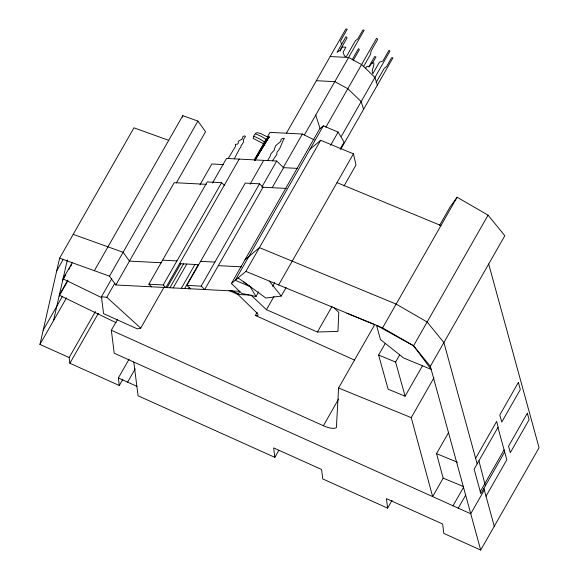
<?xml version="1.0" encoding="UTF-8"?>
<svg xmlns="http://www.w3.org/2000/svg" width="579" height="579" viewBox="0 0 579 579"><rect width="100%" height="100%" fill="white"/><g stroke="black" fill="none" stroke-linecap="round" stroke-linejoin="round"><path stroke-width="0.87" d="M346.922 313.29L374.729 324.624L338.57 388.01L336.399 427.526A16.697 5.956 29.7 0 1 323.379 425.731L111.327 330.254L117.551 319.34M182.602 117.248L182.79 115.641L197.917 121.098L205.552 131.701L176.356 182.892M340.235 51.017L340.43 49.512L347.111 37.794L345.967 36.701L337.144 52.168M122.871 379.267L119.303 385.513L69.885 363.257L69.162 357.554L39.944 344.44L59.608 258.169L133.952 127.829L168.699 140.35M53.529 320.628L67.352 259.899M268.859 137.324L269.054 136.839M269.119 137.071L268.685 136.876L268.873 137.426M56.72 270.798L63.292 259.269M72.382 262.432L63.017 278.846L101.904 297.78M62.677 280.337L65.796 274.866M68.923 269.394L69.813 267.831M70.703 266.268L71.593 264.704M59.333 294.986L67.801 280.135M59.058 296.173L67.873 280.721M43.136 330.218L62.539 296.195M39.944 344.44L66.469 297.939M94.355 270.69L182.79 115.641M239.554 291.317L115.843 284.984L109.482 276.147L197.917 121.098M164.378 286.648L140.719 328.119L137.31 328.858L103.583 313.673L101.448 296.766L111.711 278.767M69.162 357.554L95.441 311.473M101.448 296.766L106.797 297.28L114.837 283.196M69.885 363.257L98.394 313.275M115.843 284.984L174.192 182.674L206.341 184.325M200.008 184.752L211.849 163.987L223.53 164.588M151.56 286.808L148.868 284.224L207.217 181.915L221.583 182.653L224.276 185.237M212.464 183.051L226.498 158.451L276.682 161.02L283.594 167.664L297.099 168.359M148.868 284.224L163.227 284.962L221.583 182.653M239.185 159.102L165.92 287.546L163.227 284.962M167.157 287.611L180.778 263.734M119.303 385.513L118.355 377.971L129.045 359.233M169.922 287.749L183.543 263.872M173.164 287.915L186.778 264.038M254.304 159.847L266.391 138.649M267.288 137.078L269.973 132.367L302.368 134.031L314.397 139.944M127.612 382.147L135.189 368.866M181.321 288.335L194.942 264.458M184.687 288.508L198.308 264.632L179.541 263.669M186.887 285.404L245.243 183.094L259.522 183.825L263.054 187.227L204.698 289.536L201.166 286.135L186.887 285.404L190.419 288.805M188.935 288.726L189.818 287.184M250.092 184.187L263.684 160.354M286.41 133.213L345.88 28.95L347.197 29.254L340.532 40.935L341.48 44.424M201.166 286.135L259.522 183.825M262.207 186.395L276.682 161.02M283.117 167.787L302.368 134.031M272.195 187.654L283.594 167.664M304.431 134.9L364.191 30.122L362.867 30.057L357.793 38.938L355.484 40.639L346.466 56.438L344.599 56.214L343.021 52.255L345.909 47.203L342.312 47.015L340.401 50.373L337.181 51.958M352.3 59.499L358.473 48.679L359.393 49.562L353.219 60.39M258.675 291.823L255.998 296.506L241.769 293.452L231.434 283.522L319.521 129.088L323.357 125.867L338.114 132.084L344.092 142.072L340.097 149.071M323.357 125.867L235.269 280.301L250.027 286.518L255.998 296.506M325.883 127.156L376.582 38.265L377.718 39.365L371.038 51.075L370.647 54.093L363.583 66.484M231.434 283.522L245.88 271.399L320.657 140.292L353.436 153.833L356.013 164.964L344.027 185.975M239.8 291.411L238.02 294.537L256.924 312.964A5.008 1.788 29.7 0 1 255.339 315.432L354.616 360.131M368.975 66.563L374.656 56.604L375.974 56.901L372.42 63.133M330.573 145.307L338.114 132.084M341.364 136.318L389.964 51.126L389.037 50.243L382.871 61.063L379.397 62.221L372.818 73.765C370.698 70.059 374.635 66.795 373.875 63.046L372.174 62.785L369.141 66.751L366.601 66.534L365.537 68.358M376.104 82.587L384.261 68.286L386.569 66.592L391.643 57.705L392.967 57.777L340.763 149.302M255.339 315.432L257.112 312.313M272.6 286.359L274.83 282.451M278.658 284.933L353.436 153.833M333.613 307.435L338.795 312.327L337.919 331.391L317.422 332.02L266.449 309.693L273.997 296.455M243.571 281.828L265.92 298.076L281.235 296.064L286.135 287.474M317.422 332.02L332.071 306.334M133.807 362.049L138.077 395.783L274.83 457.359L278.839 450.324M323.379 425.731L338.556 399.126M439.562 225.426L450.035 207.065L457.099 197.244L488.075 215.164L504.83 235.711L430.327 366.326L480.7 550.05L443.818 533.44L442.624 523.981L386.417 498.671L387.612 508.138L322.756 478.934L321.562 469.468L273.635 447.893L274.83 457.359M245.88 271.399L382.596 327.859L457.099 197.244M422.489 365.74L405.112 396.195L388.133 389.204L378.608 355.057L385.288 343.34M405.112 396.195L395.587 362.049L399.597 355.021M430.327 366.326L413.572 345.779L376.56 325.362L380.454 339.562L403.679 358.025L431.167 369.38L413.572 345.779L488.075 215.164M448.718 432.281L436.537 453.639L443.174 478.138L432.643 496.601L411.242 417.64L433.961 377.812M387.612 508.138L392.07 500.328M475.634 458.322L496.652 421.469L498.179 427.027L474.129 469.193L480.852 493.728L504.671 451.975M452.865 506.017L463.555 487.272M458.076 508.449L465.646 495.175M480.273 491.607L504.092 449.847M483.885 488.423L484.312 489.986L470.749 513.761L114.237 353.233L111.327 330.254M486.02 496.225L506.813 459.777L497.947 427.44M480.7 550.05L539.056 447.741L488.683 264.017M228.242 158.537L235.588 146.154L235.356 144.345L237.535 144.128L238.266 143.245L238.403 141.196L242.022 139.141L243.006 136.478L244.693 135.855L245.474 136.485L243.057 140.009L243.462 140.654C244.352 143.201 240.003 145.365 240.958 147.08L239.684 148.506L234.307 158.849M254.68 159.818L263.973 144.005M254.948 160.47L268.786 137.397L254.926 160.303M267.578 160.549L270.038 156.511L270.972 153.717L274.555 149.831L274.251 148.716L275.249 147.16L275.293 146.046L280.815 141.29L280.981 139.546L282.595 138.367L284.369 138.316C281.524 142.658 280.996 148.231 277.088 152.038L276.733 154.651L272.427 160.803M254.63 160.325L268.627 137.361M254.608 160.159L268.663 137.23M269.069 137.368L269.141 136.832M310.047 149.201L320.657 140.292M244.997 259.747L259.443 247.624L396.159 304.084L427.136 322.004L443.89 342.551L477.154 463.88M268.316 137.389L268.779 137.462M249.187 294.943L238.02 294.537L229.031 290.492M330.146 56.539L348.587 57.48L361.586 64.559L374.96 77.42L377.363 85.135M316.366 80.705L334.8 81.646L347.798 88.725L361.18 101.586L363.576 109.301M261.773 187.162L286.287 188.414M200.602 261.353L214.881 262.084M162.583 260.174L176.942 260.912M161.599 262.765L129.457 261.115L123.095 252.278L73.193 234.35M218.319 265.66L241.552 266.847M59.608 258.169L109.482 276.147M338.57 388.01L411.242 417.64M378.608 355.057L395.587 362.049M337.014 182.624L440.952 225.549M436.537 453.639L457.417 462.281M443.174 478.138L463.656 486.613M231.115 290.434L238.468 293.748M118.355 377.971L136.876 386.316M255.325 133.706L261.317 136.412L266.311 139.452M253.826 136.21L259.667 138.931L264.596 142.014M59.55 295.312L116.155 322.735M382.596 327.859L413.572 345.779M238.085 277.942L250.027 286.518M106.797 297.28L140.719 328.119M250.902 295.008L266.449 309.693M269.257 281.047L281.235 296.064M315.736 115.069L320.144 128.784M484.312 489.986L494.263 526.275M478.905 460.819L485.383 485.788M264.256 142.6L263.944 143.954L253.139 138.395L254.051 135.414L255.773 133.242L257.271 132.613L260.796 133.648L268.171 137.274L264.256 142.6M518.364 382.444L499.822 414.962L501.761 422.048L520.311 389.529L518.364 382.444M527.346 413.232L508.536 446.206L510.302 452.655L529.112 419.681L527.346 413.232"/></g></svg>
